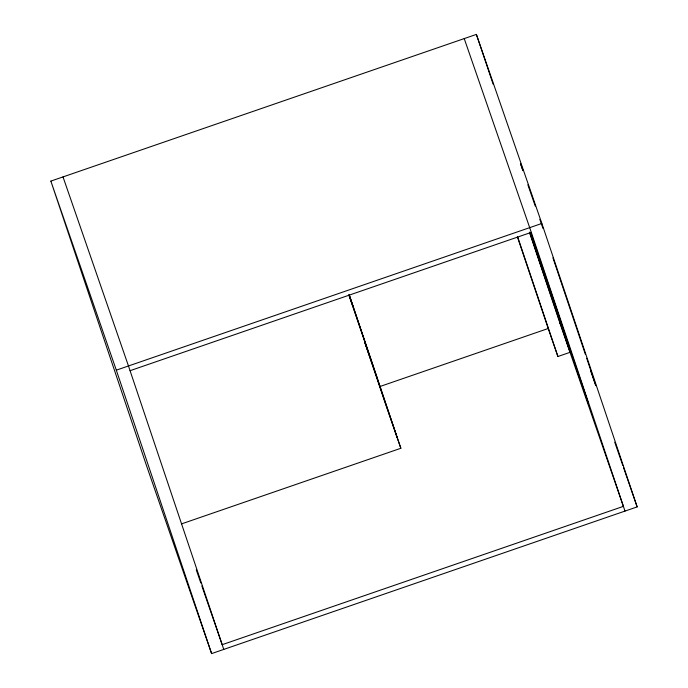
<?xml version="1.0" encoding="UTF-8"?>
<svg xmlns="http://www.w3.org/2000/svg" width="688" height="688" viewBox="0 0 688 688"><rect width="100%" height="100%" fill="white"/><g stroke="black" fill="none" stroke-linecap="round" stroke-linejoin="round"><path stroke-width="1.03" d="M50.852 181.107L476.388 34.4L541.852 223.454L637.148 506.893L211.612 653.6L146.148 464.546L50.852 181.107L116.315 370.161L211.612 653.6M116.315 370.161L541.852 223.454M130.058 370.694L531.282 232.363M379.578 386.639L548.207 328.503L517.385 236.827M548.207 328.503L557.908 356.504L570.06 352.316L529.648 232.123M181.494 523.903L400.846 448.275L349.134 294.473M522.949 170.572L520.489 163.469L522.871 170.572M527.868 184.78L535.247 206.09M539.813 219.283L542.978 228.416M590.485 370.411L595.756 385.633M614.745 442.186L622.795 465.441M623.5 467.462L637.148 506.893M464.228 38.588L529.691 227.642L624.988 511.081M530.818 232.604L588.163 403.022L530.156 232.578M559.525 322.027L623.405 506.359L222.181 644.682L201.859 585.987M349.28 295.573L353.09 306.573M373.171 366.283L349.134 295.857M377.11 378.022L364.993 343.011L384.506 401.044M384.841 402.067L400.846 448.275M63.012 176.919L128.475 365.973L223.772 649.412M196.252 569.793L200.81 582.951M552.92 257.828L585.316 354.191M586.683 358.25L595.894 385.641M476.388 34.4L493.124 84.177M529.545 232.639L560.023 323.291M517.832 237.334L557.908 356.504M349.057 294.584L396.967 437.078"/></g></svg>
